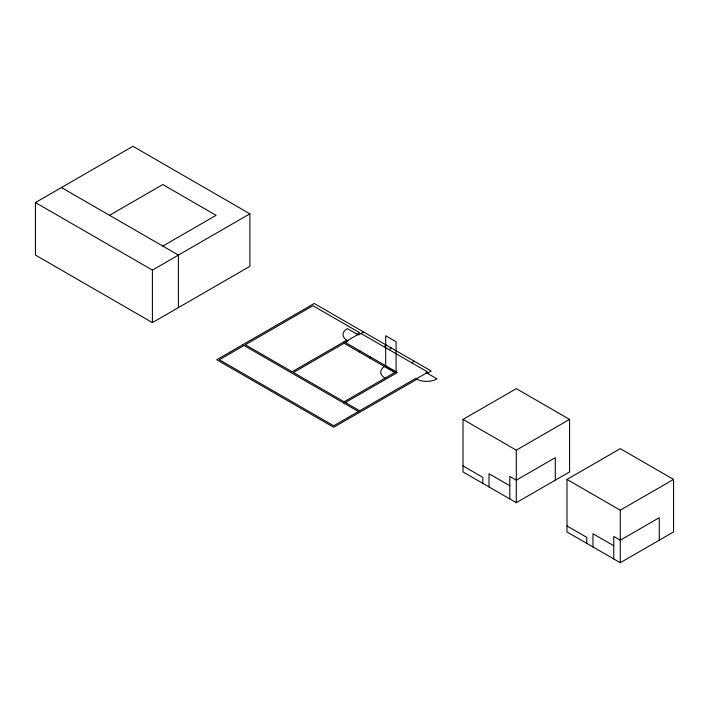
<?xml version="1.0" encoding="UTF-8"?>
<svg xmlns="http://www.w3.org/2000/svg" width="709" height="709" viewBox="0 0 709 709"><rect width="100%" height="100%" fill="white"/><g stroke="black" fill="none" stroke-linecap="round" stroke-linejoin="round"><path stroke-width="1.06" d="M35.45 202.561L132.92 146.284L249.887 213.817L249.887 266.336L152.417 322.613L35.45 255.08L35.45 202.561L152.417 270.094L249.887 213.817M109.523 215.314L162.813 184.553L216.094 215.314L162.813 246.076M244.038 345.496L219.338 359.755L333.709 425.781L358.399 411.521M290.823 372.509L346.701 340.24L348.004 340.994L345.407 342.491M357.097 334.24L359.702 332.743L312.917 305.73L245.332 344.742L292.117 371.755M357.753 334.621L347.348 340.621A14.703 8.49 0 0 1 347.348 328.613L358.399 334.994L363.593 331.989M359.046 351.877L360.349 351.123M383.737 346.621L386.343 345.123M369.442 357.877L370.745 357.123M388.94 349.626L391.536 348.119M384.393 366.509L385.687 365.755L385.687 335.738L396.083 341.747L396.083 371.755L344.104 401.773L293.42 372.509L344.104 343.245L394.789 372.509M411.681 362.751L414.278 361.253M344.104 403.27L397.386 372.509L344.104 341.747M426.623 372.881L416.227 378.89A14.703 8.49 0 0 0 437.028 378.89L425.976 372.509L427.279 371.755L360.996 333.496M427.279 373.262L431.178 371.011L314.211 303.479L216.741 359.755L333.709 427.279L416.883 379.262L415.58 378.509L359.702 410.777L345.407 402.517M463.012 419.4L516.303 388.638L569.584 419.4L569.584 471.928L516.303 502.69L463.012 471.928L463.012 419.4L516.303 450.162L569.584 419.4M566.987 479.426L620.269 448.664L673.55 479.426L673.55 531.945L620.269 562.716L566.987 531.945L566.987 479.426L620.269 510.188L673.55 479.426M395.436 372.136L385.04 366.128A14.703 8.49 0 0 0 385.04 378.136M61.444 187.557L178.402 255.08L178.402 307.609M509.798 485.736L489.006 473.727L489.006 486.932M613.772 545.762L592.972 533.753L592.972 546.958M463.012 465.919L482.82 477.361L482.82 483.361M566.987 525.945L586.786 537.378L586.786 543.386M242.735 344.742L359.702 412.275M659.255 540.205L659.255 517.694L620.269 540.205L613.772 536.447L613.772 558.958M620.269 510.188L620.269 562.716M555.289 480.179L555.289 457.668L516.303 480.179L509.798 476.43L509.798 498.932M516.303 450.162L516.303 502.69M152.417 270.094L152.417 322.613"/></g></svg>
